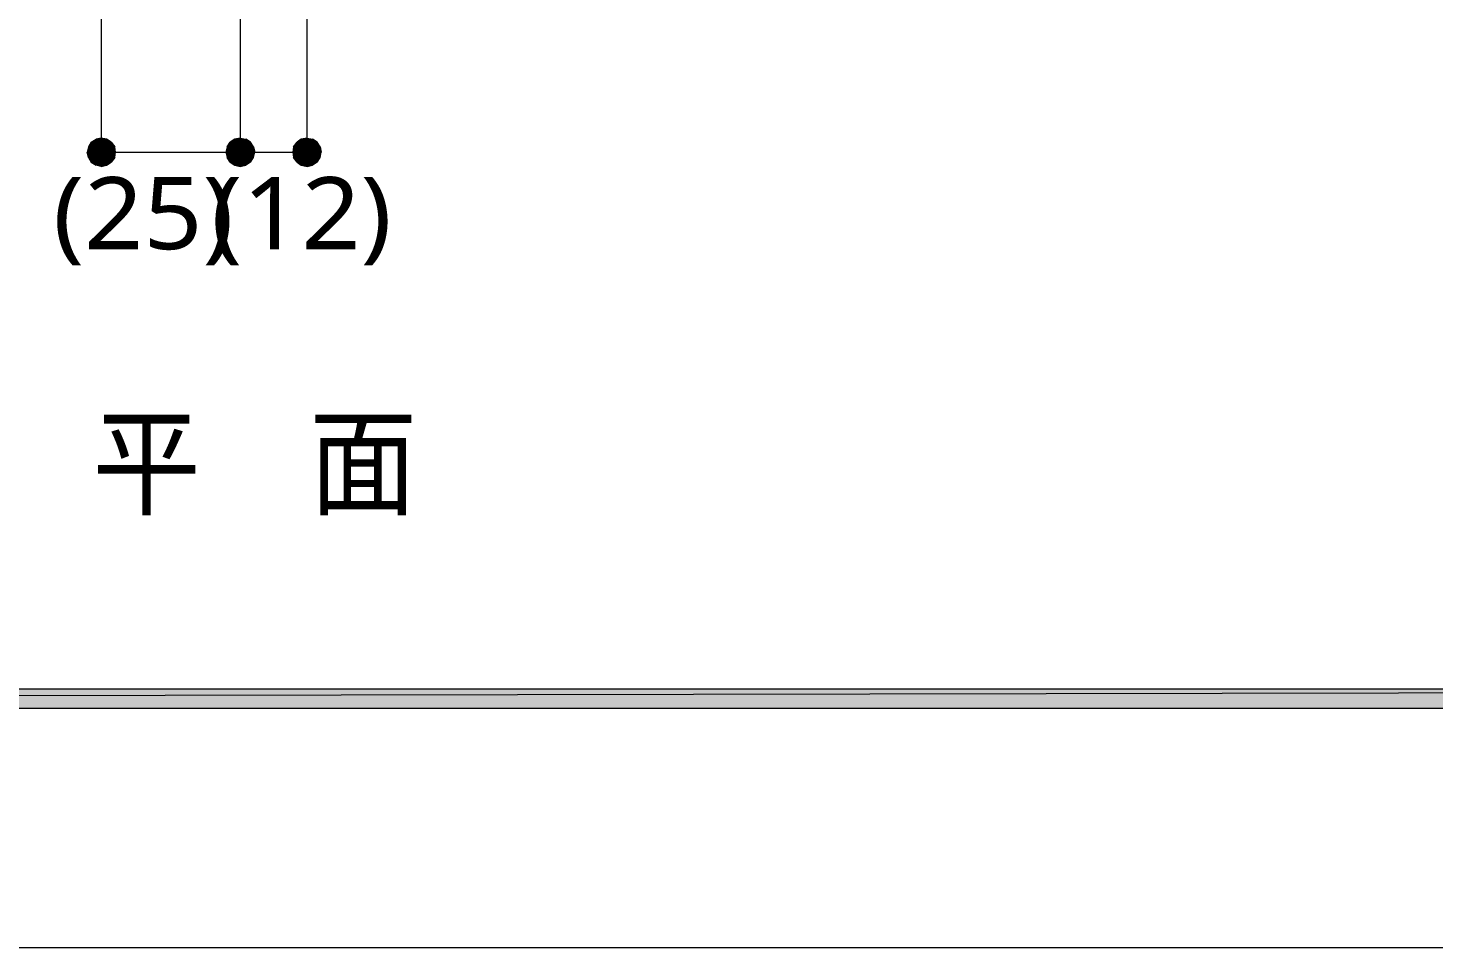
# Model space of a CAD drawing. Header units: millimetres. Extents: x 0 to 420, y 0 to 297.
# Drawn here: x 262.4 to 313, y 157 to 190.1 of the extents above; entities that cross this region are included whole.
import ezdxf
from ezdxf.enums import TextEntityAlignment as Align

# ---------------------------------------------------------------- set-up
doc = ezdxf.new("R2010")
doc.units = ezdxf.units.MM
doc.styles.add('kst32b', font='NotoSansJP-Variable.ttf')

msp = doc.modelspace()

# ---------------------------------------------------------------- hatches: boundary and pattern name
h = msp.add_hatch(color=7)
h.paths.add_polyline_path([(264.52, 185.843), (264.478, 185.653), (264.986, 185.653), (264.52, 185.843)])
h.paths.add_polyline_path([(264.478, 185.653), (264.986, 185.653), (264.52, 185.462), (264.478, 185.653)])
h.paths.add_polyline_path([(264.986, 185.653), (264.52, 185.462), (264.626, 185.293), (264.986, 185.653)])
h = msp.add_hatch(color=7)
h.paths.add_polyline_path([(264.986, 186.161), (264.795, 186.119), (264.986, 185.653), (264.986, 186.161)])
h.paths.add_polyline_path([(264.795, 186.119), (264.986, 185.653), (264.626, 186.013), (264.795, 186.119)])
h.paths.add_polyline_path([(264.986, 185.653), (264.626, 186.013), (264.52, 185.843), (264.986, 185.653)])
for points in [[(265.176, 186.119), (264.986, 186.161), (264.986, 185.653), (265.176, 186.119)], [(269.79, 185.187), (269.981, 185.145), (269.981, 185.653), (269.79, 185.187)], [(272.182, 185.187), (272.394, 185.145), (272.394, 185.653), (272.182, 185.187)]]:
    msp.add_hatch(color=7).paths.add_polyline_path(points)
h = msp.add_hatch(color=7)
h.paths.add_polyline_path([(265.494, 185.653), (265.472, 185.843), (264.986, 185.653), (265.494, 185.653)])
h.paths.add_polyline_path([(265.472, 185.843), (264.986, 185.653), (265.345, 186.013), (265.472, 185.843)])
h.paths.add_polyline_path([(264.986, 185.653), (265.345, 186.013), (265.176, 186.119), (264.986, 185.653)])
h = msp.add_hatch(color=7)
h.paths.add_polyline_path([(269.79, 186.119), (269.621, 186.013), (269.981, 185.653), (269.79, 186.119)])
h.paths.add_polyline_path([(269.621, 186.013), (269.981, 185.653), (269.515, 185.843), (269.621, 186.013)])
h.paths.add_polyline_path([(269.981, 185.653), (269.515, 185.843), (269.473, 185.653), (269.981, 185.653)])
h = msp.add_hatch(color=7)
h.paths.add_polyline_path([(270.362, 186.013), (270.193, 186.119), (269.981, 185.653), (270.362, 186.013)])
h.paths.add_polyline_path([(270.193, 186.119), (269.981, 185.653), (269.981, 186.161), (270.193, 186.119)])
h.paths.add_polyline_path([(269.981, 185.653), (269.981, 186.161), (269.79, 186.119), (269.981, 185.653)])
h = msp.add_hatch(color=7)
h.paths.add_polyline_path([(270.468, 185.462), (270.51, 185.653), (269.981, 185.653), (270.468, 185.462)])
h.paths.add_polyline_path([(270.51, 185.653), (269.981, 185.653), (270.468, 185.843), (270.51, 185.653)])
h.paths.add_polyline_path([(269.981, 185.653), (270.468, 185.843), (270.362, 186.013), (269.981, 185.653)])
h = msp.add_hatch(color=7)
h.paths.add_polyline_path([(272.182, 186.119), (272.034, 186.013), (272.394, 185.653), (272.182, 186.119)])
h.paths.add_polyline_path([(272.034, 186.013), (272.394, 185.653), (271.907, 185.843), (272.034, 186.013)])
h.paths.add_polyline_path([(272.394, 185.653), (271.907, 185.843), (271.886, 185.653), (272.394, 185.653)])
h = msp.add_hatch(color=7)
h.paths.add_polyline_path([(272.754, 186.013), (272.584, 186.119), (272.394, 185.653), (272.754, 186.013)])
h.paths.add_polyline_path([(272.584, 186.119), (272.394, 185.653), (272.394, 186.161), (272.584, 186.119)])
h.paths.add_polyline_path([(272.394, 185.653), (272.394, 186.161), (272.182, 186.119), (272.394, 185.653)])
h = msp.add_hatch(color=7)
h.paths.add_polyline_path([(272.86, 185.462), (272.902, 185.653), (272.394, 185.653), (272.86, 185.462)])
h.paths.add_polyline_path([(272.902, 185.653), (272.394, 185.653), (272.86, 185.843), (272.902, 185.653)])
h.paths.add_polyline_path([(272.394, 185.653), (272.86, 185.843), (272.754, 186.013), (272.394, 185.653)])
h = msp.add_hatch(color=7)
h.paths.add_polyline_path([(264.626, 185.293), (264.795, 185.187), (264.986, 185.653), (264.626, 185.293)])
h.paths.add_polyline_path([(264.795, 185.187), (264.986, 185.653), (264.986, 185.145), (264.795, 185.187)])
h.paths.add_polyline_path([(264.986, 185.653), (264.986, 185.145), (265.176, 185.187), (264.986, 185.653)])
h = msp.add_hatch(color=7)
h.paths.add_polyline_path([(265.176, 185.187), (265.345, 185.293), (264.986, 185.653), (265.176, 185.187)])
h.paths.add_polyline_path([(265.345, 185.293), (264.986, 185.653), (265.472, 185.462), (265.345, 185.293)])
h.paths.add_polyline_path([(264.986, 185.653), (265.472, 185.462), (265.494, 185.653), (264.986, 185.653)])
h = msp.add_hatch(color=7)
h.paths.add_polyline_path([(269.473, 185.653), (269.515, 185.462), (269.981, 185.653), (269.473, 185.653)])
h.paths.add_polyline_path([(269.515, 185.462), (269.981, 185.653), (269.621, 185.293), (269.515, 185.462)])
h.paths.add_polyline_path([(269.981, 185.653), (269.621, 185.293), (269.79, 185.187), (269.981, 185.653)])
h = msp.add_hatch(color=7)
h.paths.add_polyline_path([(269.981, 185.145), (270.193, 185.187), (269.981, 185.653), (269.981, 185.145)])
h.paths.add_polyline_path([(270.193, 185.187), (269.981, 185.653), (270.362, 185.293), (270.193, 185.187)])
h.paths.add_polyline_path([(269.981, 185.653), (270.362, 185.293), (270.468, 185.462), (269.981, 185.653)])
h = msp.add_hatch(color=7)
h.paths.add_polyline_path([(271.886, 185.653), (271.907, 185.462), (272.394, 185.653), (271.886, 185.653)])
h.paths.add_polyline_path([(271.907, 185.462), (272.394, 185.653), (272.034, 185.293), (271.907, 185.462)])
h.paths.add_polyline_path([(272.394, 185.653), (272.034, 185.293), (272.182, 185.187), (272.394, 185.653)])
h = msp.add_hatch(color=7)
h.paths.add_polyline_path([(272.394, 185.145), (272.584, 185.187), (272.394, 185.653), (272.394, 185.145)])
h.paths.add_polyline_path([(272.584, 185.187), (272.394, 185.653), (272.754, 185.293), (272.584, 185.187)])
h.paths.add_polyline_path([(272.394, 185.653), (272.754, 185.293), (272.86, 185.462), (272.394, 185.653)])
h = msp.add_hatch(color=7)
h.paths.add_polyline_path([(394.166, 165.629), (394.166, 166.328), (26.183, 165.629), (394.166, 165.629)])
h.paths.add_polyline_path([(394.166, 166.328), (26.183, 165.629), (26.183, 166.328), (394.166, 166.328)])

# ---------------------------------------------------------------- linework, layer by layer
at = {"lineweight": 13}
for points in [[(264.986, 194.67), (264.986, 185.653), (269.981, 185.653)], [(269.981, 194.67), (269.981, 185.653), (272.394, 185.653), (272.394, 194.67)], [(394.166, 156.993), (26.183, 156.993)]]:
    msp.add_lwpolyline(points, dxfattribs=at)
at = {"lineweight": 0}
for points in [[(264.52, 185.843), (264.478, 185.653), (264.986, 185.653)], [(264.986, 185.653), (264.626, 186.013), (264.52, 185.843)], [(264.795, 186.119), (264.986, 185.653), (264.626, 186.013)], [(264.986, 186.161), (264.795, 186.119), (264.986, 185.653)], [(265.176, 186.119), (264.986, 186.161), (264.986, 185.653)], [(264.986, 185.653), (265.345, 186.013), (265.176, 186.119)], [(265.472, 185.843), (264.986, 185.653), (265.345, 186.013)], [(265.494, 185.653), (265.472, 185.843), (264.986, 185.653)], [(269.981, 185.653), (269.515, 185.843), (269.473, 185.653)], [(269.621, 186.013), (269.981, 185.653), (269.515, 185.843)], [(269.79, 186.119), (269.621, 186.013), (269.981, 185.653)], [(269.981, 185.653), (269.981, 186.161), (269.79, 186.119)], [(270.193, 186.119), (269.981, 185.653), (269.981, 186.161)], [(270.362, 186.013), (270.193, 186.119), (269.981, 185.653)], [(269.981, 185.653), (270.468, 185.843), (270.362, 186.013)], [(270.51, 185.653), (269.981, 185.653), (270.468, 185.843)], [(272.394, 185.653), (271.907, 185.843), (271.886, 185.653)], [(272.034, 186.013), (272.394, 185.653), (271.907, 185.843)], [(272.182, 186.119), (272.034, 186.013), (272.394, 185.653)], [(272.394, 185.653), (272.394, 186.161), (272.182, 186.119)], [(272.584, 186.119), (272.394, 185.653), (272.394, 186.161)], [(272.754, 186.013), (272.584, 186.119), (272.394, 185.653)], [(272.394, 185.653), (272.86, 185.843), (272.754, 186.013)], [(272.902, 185.653), (272.394, 185.653), (272.86, 185.843)], [(264.478, 185.653), (264.986, 185.653), (264.52, 185.462)], [(264.986, 185.653), (264.52, 185.462), (264.626, 185.293)], [(264.626, 185.293), (264.795, 185.187), (264.986, 185.653)], [(264.795, 185.187), (264.986, 185.653), (264.986, 185.145)], [(264.986, 185.653), (264.986, 185.145), (265.176, 185.187)], [(265.176, 185.187), (265.345, 185.293), (264.986, 185.653)], [(265.345, 185.293), (264.986, 185.653), (265.472, 185.462)], [(264.986, 185.653), (265.472, 185.462), (265.494, 185.653)], [(269.473, 185.653), (269.515, 185.462), (269.981, 185.653)], [(269.515, 185.462), (269.981, 185.653), (269.621, 185.293)], [(269.981, 185.653), (269.621, 185.293), (269.79, 185.187)], [(269.79, 185.187), (269.981, 185.145), (269.981, 185.653)], [(269.981, 185.145), (270.193, 185.187), (269.981, 185.653)], [(270.193, 185.187), (269.981, 185.653), (270.362, 185.293)], [(269.981, 185.653), (270.362, 185.293), (270.468, 185.462)], [(270.468, 185.462), (270.51, 185.653), (269.981, 185.653)], [(271.886, 185.653), (271.907, 185.462), (272.394, 185.653)], [(271.907, 185.462), (272.394, 185.653), (272.034, 185.293)], [(272.394, 185.653), (272.034, 185.293), (272.182, 185.187)], [(272.182, 185.187), (272.394, 185.145), (272.394, 185.653)], [(272.394, 185.145), (272.584, 185.187), (272.394, 185.653)], [(272.584, 185.187), (272.394, 185.653), (272.754, 185.293)], [(272.394, 185.653), (272.754, 185.293), (272.86, 185.462)], [(272.86, 185.462), (272.902, 185.653), (272.394, 185.653)], [(394.166, 165.629), (394.166, 166.328), (26.183, 165.629)], [(394.166, 166.328), (26.183, 165.629), (26.183, 166.328)]]:
    msp.add_lwpolyline(points, close=True, dxfattribs=at)

# ---------------------------------------------------------------- texts
at = {"style": 'kst32b'}
for s, height, p, p2 in [('(25)', 2.5989, (263.25, 182.16), (269.747, 182.16)), ('(12)', 2.5989, (268.944, 182.16), (275.441, 182.16)), ('平\u3000面', 3.1187, (264.668, 172.91), (276.363, 172.91))]:
    msp.add_text(s, height=height, dxfattribs=at).set_placement(p, p2, align=Align.FIT)

doc.saveas('drawing.dxf')
